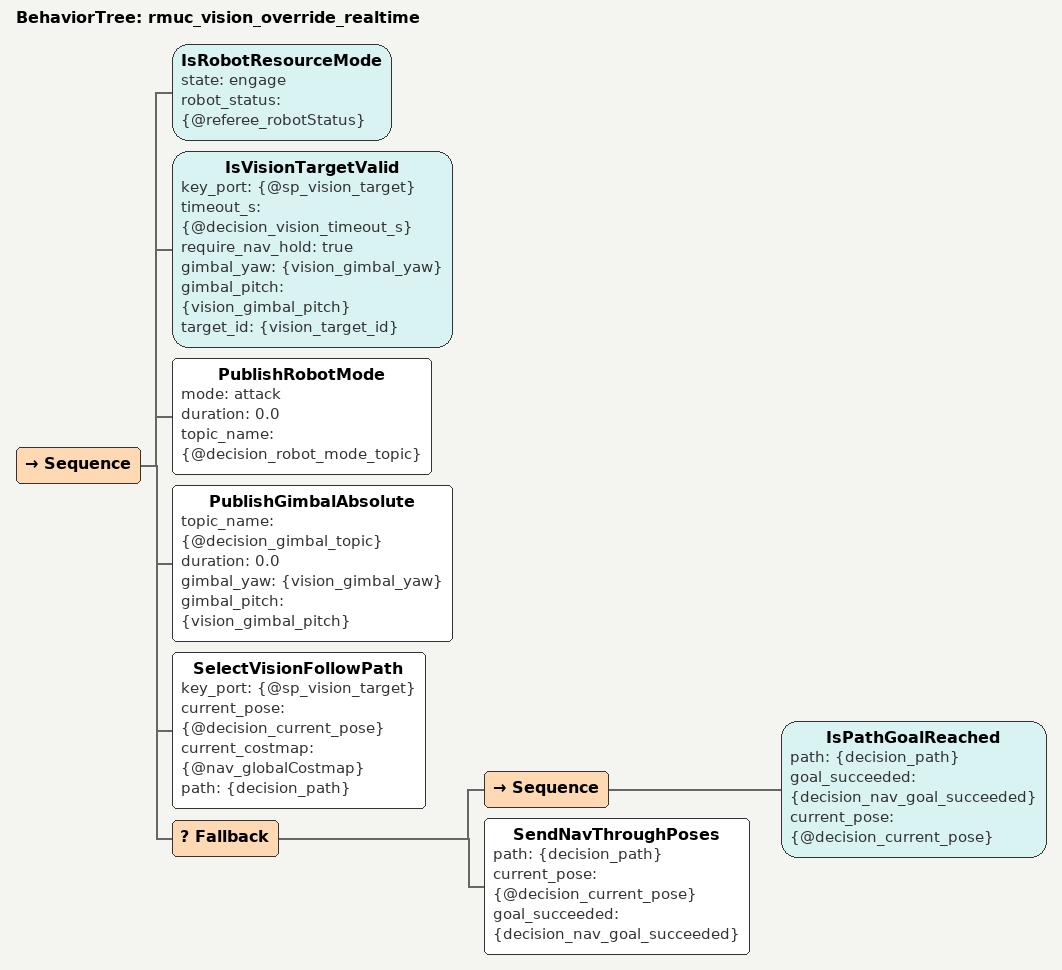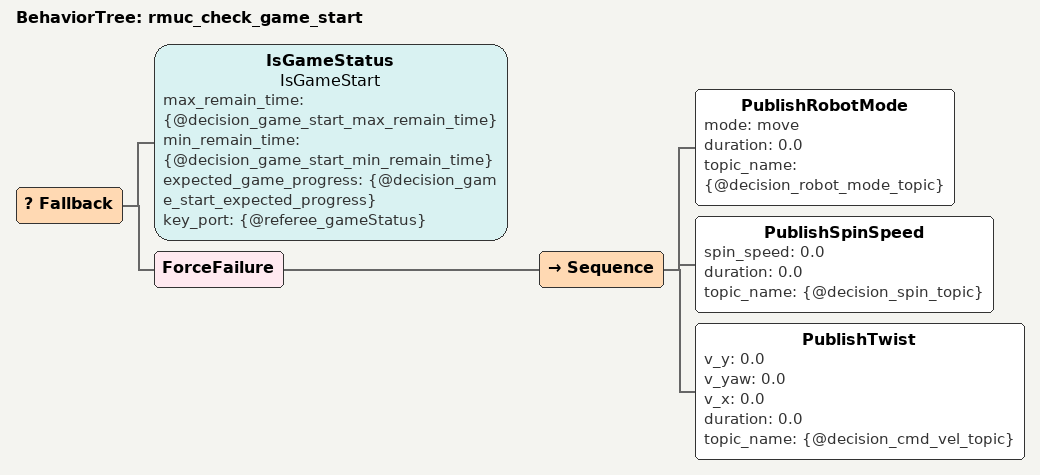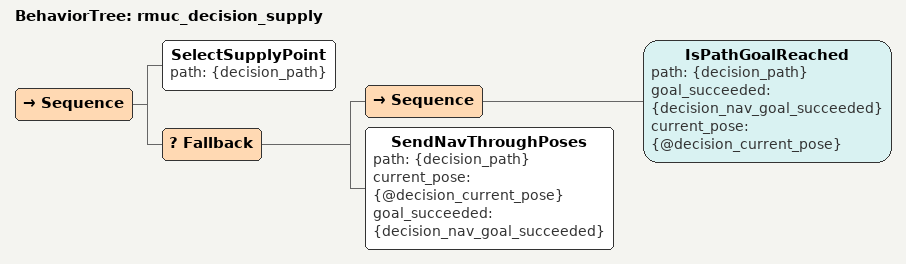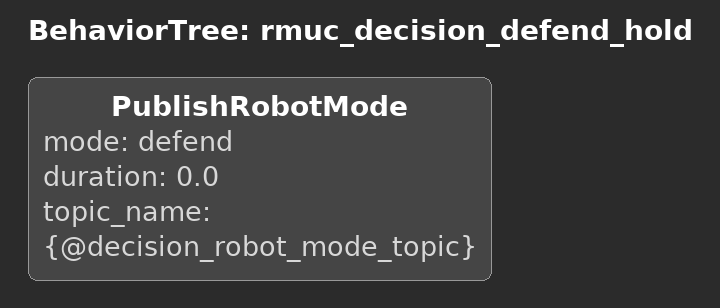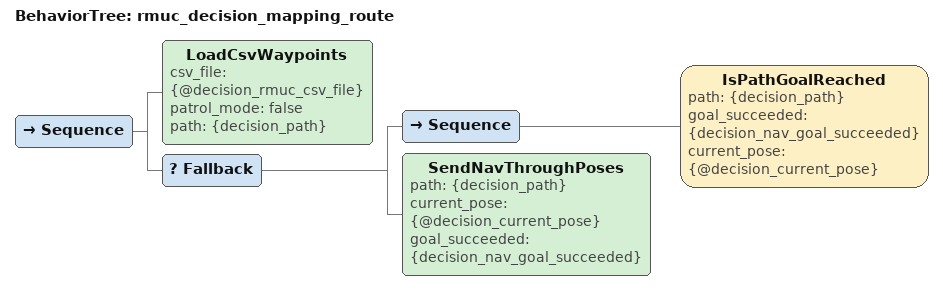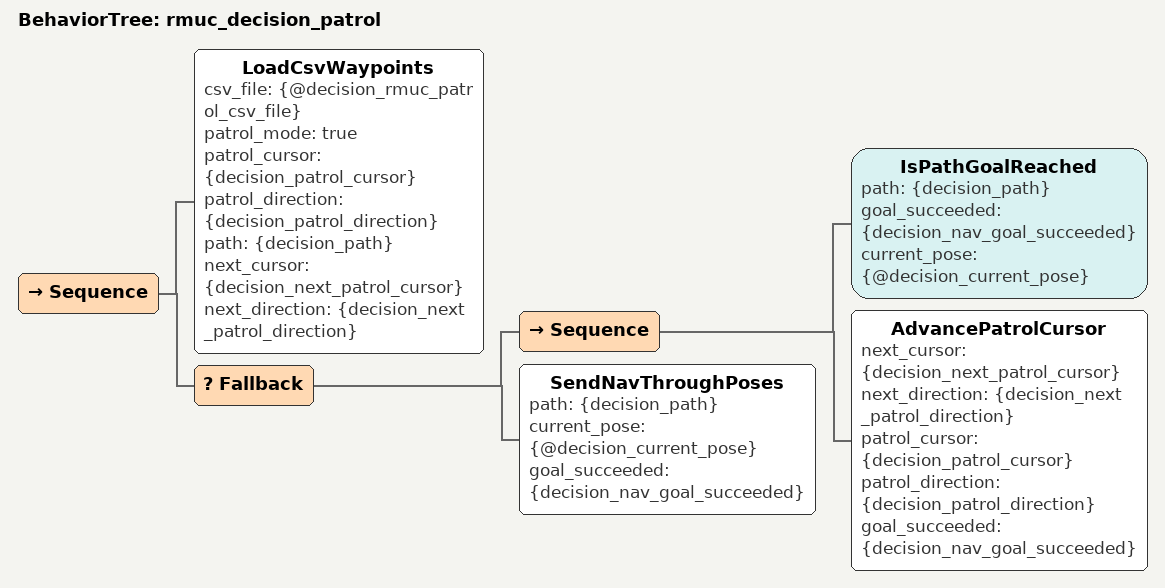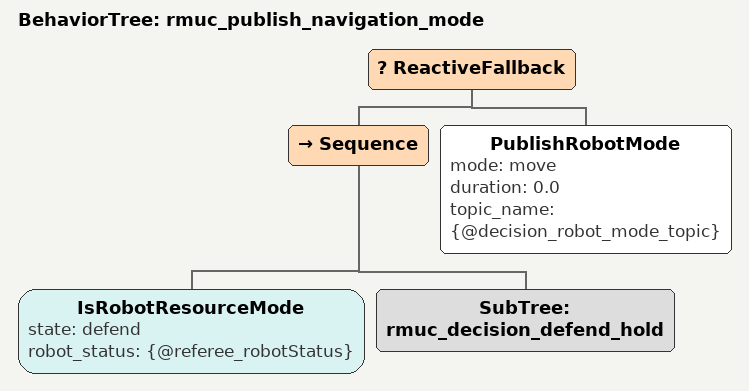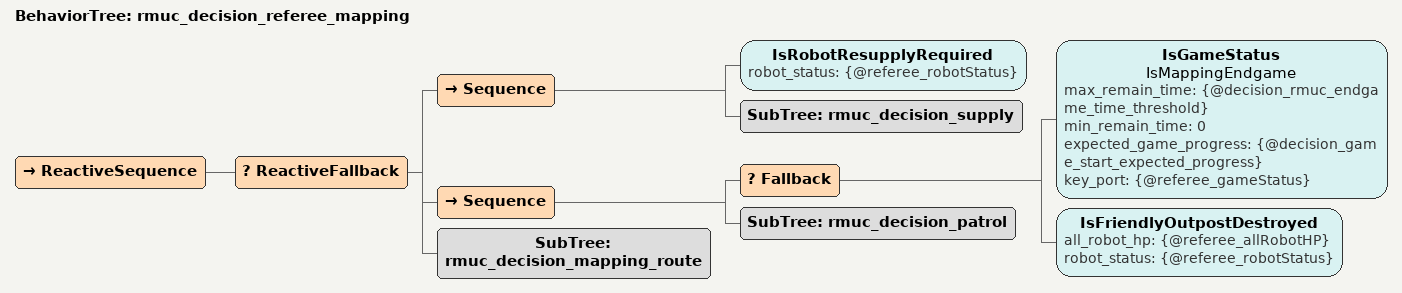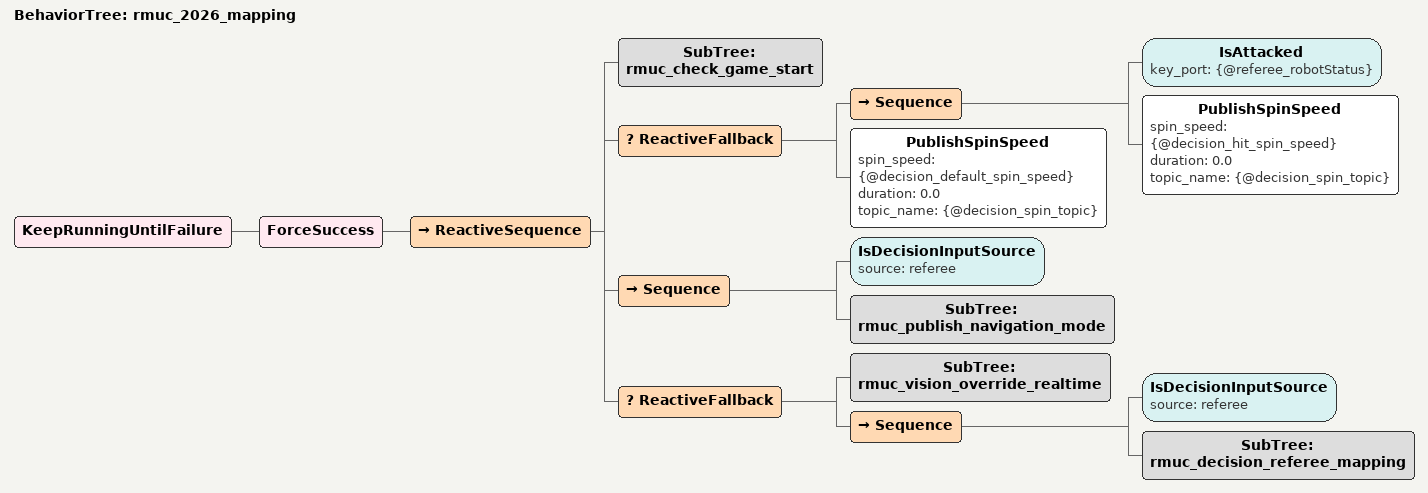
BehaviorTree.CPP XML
<?xml version="1.0" encoding="UTF-8"?>
<root BTCPP_format="4">
  <BehaviorTree ID="rmuc_vision_override_realtime">
    <Sequence>
      <IsRobotResourceMode state="engage"
                           robot_status="{@referee_robotStatus}"/>
      <IsVisionTargetValid key_port="{@sp_vision_target}"
                           timeout_s="{@decision_vision_timeout_s}"
                           require_nav_hold="true"
                           gimbal_yaw="{vision_gimbal_yaw}"
                           gimbal_pitch="{vision_gimbal_pitch}"
                           target_id="{vision_target_id}"/>
      <PublishRobotMode mode="attack"
                        duration="0.0"
                        topic_name="{@decision_robot_mode_topic}"/>
      <PublishGimbalAbsolute topic_name="{@decision_gimbal_topic}"
                             duration="0.0"
                             gimbal_yaw="{vision_gimbal_yaw}"
                             gimbal_pitch="{vision_gimbal_pitch}"/>
      <SelectVisionFollowPath key_port="{@sp_vision_target}"
                              current_pose="{@decision_current_pose}"
                              current_costmap="{@nav_globalCostmap}"
                              path="{decision_path}"/>
      <Fallback>
        <Sequence>
          <IsPathGoalReached path="{decision_path}"
                             goal_succeeded="{decision_nav_goal_succeeded}"
                             current_pose="{@decision_current_pose}"/>
        </Sequence>
        <SendNavThroughPoses path="{decision_path}"
                             current_pose="{@decision_current_pose}"
                             goal_succeeded="{decision_nav_goal_succeeded}"/>
      </Fallback>
    </Sequence>
  </BehaviorTree>

  <BehaviorTree ID="rmuc_check_game_start">
    <Fallback>
      <IsGameStatus name="IsGameStart"
                    max_remain_time="{@decision_game_start_max_remain_time}"
                    min_remain_time="{@decision_game_start_min_remain_time}"
                    expected_game_progress="{@decision_game_start_expected_progress}"
                    key_port="{@referee_gameStatus}"/>
      <ForceFailure>
        <Sequence>
          <PublishRobotMode mode="move"
                            duration="0.0"
                            topic_name="{@decision_robot_mode_topic}"/>
          <PublishSpinSpeed spin_speed="0.0"
                            duration="0.0"
                            topic_name="{@decision_spin_topic}"/>
          <PublishTwist v_y="0.0"
                        v_yaw="0.0"
                        v_x="0.0"
                        duration="0.0"
                        topic_name="{@decision_cmd_vel_topic}"/>
        </Sequence>
      </ForceFailure>
    </Fallback>
  </BehaviorTree>

  <BehaviorTree ID="rmuc_decision_supply">
    <Sequence>
      <SelectSupplyPoint path="{decision_path}"/>
      <Fallback>
        <Sequence>
          <IsPathGoalReached path="{decision_path}"
                             goal_succeeded="{decision_nav_goal_succeeded}"
                             current_pose="{@decision_current_pose}"/>
        </Sequence>
        <SendNavThroughPoses path="{decision_path}"
                             current_pose="{@decision_current_pose}"
                             goal_succeeded="{decision_nav_goal_succeeded}"/>
      </Fallback>
    </Sequence>
  </BehaviorTree>

  <BehaviorTree ID="rmuc_decision_defend_hold">
    <PublishRobotMode mode="defend"
                      duration="0.0"
                      topic_name="{@decision_robot_mode_topic}"/>
  </BehaviorTree>

  <BehaviorTree ID="rmuc_decision_mapping_route">
    <Sequence>
      <LoadCsvWaypoints csv_file="{@decision_rmuc_csv_file}"
                        patrol_mode="false"
                        path="{decision_path}"/>
      <Fallback>
        <Sequence>
          <IsPathGoalReached path="{decision_path}"
                             goal_succeeded="{decision_nav_goal_succeeded}"
                             current_pose="{@decision_current_pose}"/>
        </Sequence>
        <SendNavThroughPoses path="{decision_path}"
                             current_pose="{@decision_current_pose}"
                             goal_succeeded="{decision_nav_goal_succeeded}"/>
      </Fallback>
    </Sequence>
  </BehaviorTree>

  <BehaviorTree ID="rmuc_decision_patrol">
    <Sequence>
      <LoadCsvWaypoints csv_file="{@decision_rmuc_patrol_csv_file}"
                        patrol_mode="true"
                        patrol_cursor="{decision_patrol_cursor}"
                        patrol_direction="{decision_patrol_direction}"
                        path="{decision_path}"
                        next_cursor="{decision_next_patrol_cursor}"
                        next_direction="{decision_next_patrol_direction}"/>
      <Fallback>
        <Sequence>
          <IsPathGoalReached path="{decision_path}"
                             goal_succeeded="{decision_nav_goal_succeeded}"
                             current_pose="{@decision_current_pose}"/>
          <AdvancePatrolCursor next_cursor="{decision_next_patrol_cursor}"
                               next_direction="{decision_next_patrol_direction}"
                               patrol_cursor="{decision_patrol_cursor}"
                               patrol_direction="{decision_patrol_direction}"
                               goal_succeeded="{decision_nav_goal_succeeded}"/>
        </Sequence>
        <SendNavThroughPoses path="{decision_path}"
                             current_pose="{@decision_current_pose}"
                             goal_succeeded="{decision_nav_goal_succeeded}"/>
      </Fallback>
    </Sequence>
  </BehaviorTree>

  <BehaviorTree ID="rmuc_publish_navigation_mode">
    <ReactiveFallback>
      <Sequence>
        <IsRobotResourceMode state="defend"
                             robot_status="{@referee_robotStatus}"/>
        <SubTree ID="rmuc_decision_defend_hold"/>
      </Sequence>
      <PublishRobotMode mode="move"
                        duration="0.0"
                        topic_name="{@decision_robot_mode_topic}"/>
    </ReactiveFallback>
  </BehaviorTree>

  <BehaviorTree ID="rmuc_decision_referee_mapping">
    <ReactiveSequence>
      <ReactiveFallback>
        <Sequence>
          <IsRobotResupplyRequired robot_status="{@referee_robotStatus}"/>
          <SubTree ID="rmuc_decision_supply"/>
        </Sequence>

        <Sequence>
          <Fallback>
            <IsGameStatus name="IsMappingEndgame"
                          max_remain_time="{@decision_rmuc_endgame_time_threshold}"
                          min_remain_time="0"
                          expected_game_progress="{@decision_game_start_expected_progress}"
                          key_port="{@referee_gameStatus}"/>
            <IsFriendlyOutpostDestroyed all_robot_hp="{@referee_allRobotHP}"
                                        robot_status="{@referee_robotStatus}"/>
          </Fallback>
          <SubTree ID="rmuc_decision_patrol"/>
        </Sequence>

        <SubTree ID="rmuc_decision_mapping_route"/>
      </ReactiveFallback>
    </ReactiveSequence>
  </BehaviorTree>

  <BehaviorTree ID="rmuc_2026_mapping">
    <KeepRunningUntilFailure>
      <ForceSuccess>
        <ReactiveSequence>
          <SubTree ID="rmuc_check_game_start"/>
          <ReactiveFallback>
            <Sequence>
              <IsAttacked key_port="{@referee_robotStatus}"/>
              <PublishSpinSpeed spin_speed="{@decision_hit_spin_speed}"
                                duration="0.0"
                                topic_name="{@decision_spin_topic}"/>
            </Sequence>
            <PublishSpinSpeed spin_speed="{@decision_default_spin_speed}"
                              duration="0.0"
                              topic_name="{@decision_spin_topic}"/>
          </ReactiveFallback>
          <Sequence>
            <IsDecisionInputSource source="referee"/>
            <SubTree ID="rmuc_publish_navigation_mode"/>
          </Sequence>
          <ReactiveFallback>
            <SubTree ID="rmuc_vision_override_realtime"/>

            <Sequence>
              <IsDecisionInputSource source="referee"/>
              <SubTree ID="rmuc_decision_referee_mapping"/>
            </Sequence>
          </ReactiveFallback>
        </ReactiveSequence>
      </ForceSuccess>
    </KeepRunningUntilFailure>
  </BehaviorTree>
</root>
